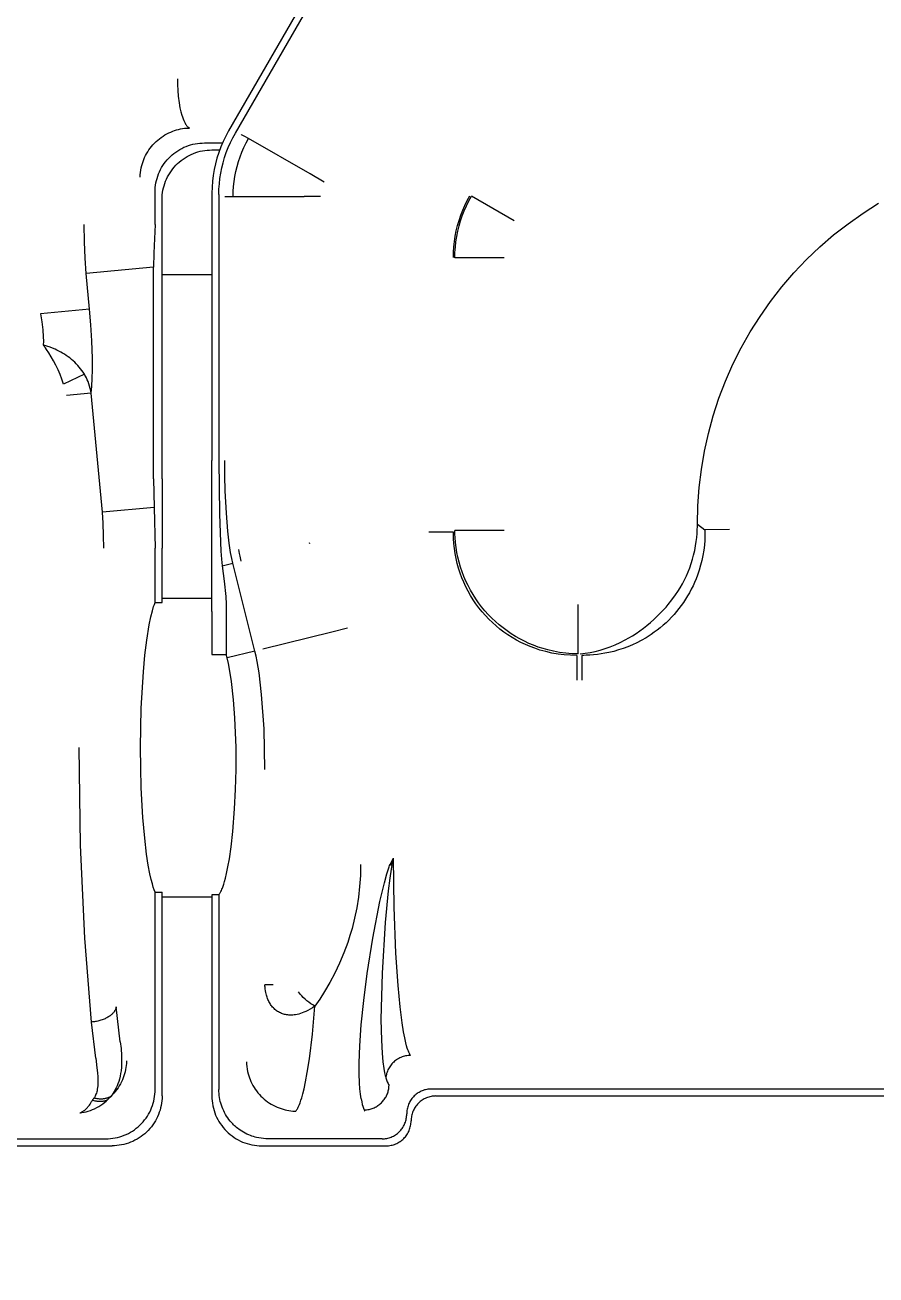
# Model space of a CAD drawing. Header units: millimetres. Extents: x -999 to 4635, y -962 to 3668.
# Drawn here: x 75 to 109.2, y -5.2 to 45 of the extents above; entities that cross this region are included whole.
import ezdxf

# ---------------------------------------------------------------- set-up
doc = ezdxf.new("R2010")
doc.units = ezdxf.units.MM
doc.layers.add('GORUNEN', color=7, linetype='Continuous', lineweight=9)
doc.layers.add('OLCU', color=4, linetype='Continuous', lineweight=9)
doc.styles.add('PI3D', font='arial.ttf')
doc.dimstyles.new('PF_MM', dxfattribs={"dimtxt": 40, "dimasz": 32, "dimexe": 24, "dimexo": 20, "dimgap": 14, "dimtad": 1, "dimdec": 1, "dimtxsty": 'PI3D', "dimcen": 2.5, "dimclrd": 4, "dimclre": 4, "dimclrt": 3, "dimazin": 3, "dimtfac": 1, "dimtmove": 0, "dimatfit": 3})

msp = doc.modelspace()

# ---------------------------------------------------------------- linework, layer by layer
at = {"layer": 'GORUNEN'}
for points in [[(87.83, 48.84), (83.17, 40.768)], [(83.444, 40.681), (88.12, 48.78)], [(81.114, 42.863), (81.118, 42.624), (81.13, 42.389), (81.15, 42.16)], [(81.15, 42.16), (81.184, 41.897), (81.219, 41.698), (81.258, 41.528), (81.292, 41.403), (81.317, 41.324), (81.344, 41.251), (81.371, 41.185), (81.398, 41.124), (81.422, 41.08), (81.444, 41.042), (81.464, 41.011), (81.482, 40.986), (81.499, 40.965), (81.514, 40.948), (81.528, 40.934), (81.541, 40.922), (81.552, 40.912), (81.562, 40.905), (81.573, 40.897), (81.583, 40.891), (81.591, 40.886), (81.598, 40.882)], [(79.618, 38.902), (79.622, 38.996), (79.631, 39.092), (79.644, 39.19), (79.663, 39.288), (79.684, 39.376), (79.708, 39.456), (79.734, 39.536), (79.764, 39.616), (79.798, 39.694), (79.836, 39.772), (79.877, 39.849), (79.922, 39.925), (79.97, 39.999), (80.022, 40.071), (80.077, 40.141), (80.135, 40.208), (80.196, 40.274), (80.26, 40.336), (80.326, 40.396), (80.395, 40.452), (80.466, 40.505), (80.539, 40.555), (80.614, 40.602), (80.69, 40.645), (80.768, 40.684), (80.846, 40.72), (80.926, 40.752), (81.005, 40.78), (81.085, 40.805), (81.165, 40.826), (81.245, 40.844), (81.324, 40.858), (81.403, 40.869), (81.481, 40.877), (81.54, 40.88), (81.598, 40.882)], [(83.17, 40.768), (83.056, 40.559), (82.952, 40.345), (82.858, 40.127), (82.775, 39.904), (82.703, 39.677), (82.641, 39.447), (82.59, 39.214), (82.551, 38.98), (82.523, 38.743), (82.506, 38.506), (82.5, 38.268)], [(82.781, 38.206), (82.786, 38.422), (82.8, 38.637), (82.823, 38.852), (82.856, 39.064), (82.898, 39.276), (82.949, 39.485), (83.009, 39.692), (83.079, 39.897), (83.157, 40.099), (83.245, 40.297), (83.34, 40.491), (83.444, 40.681)], [(80.219, 38.301), (80.221, 38.395), (80.228, 38.49), (80.239, 38.584), (80.254, 38.677), (80.274, 38.769), (80.299, 38.86), (80.327, 38.95), (80.36, 39.039), (80.397, 39.126), (80.438, 39.211), (80.483, 39.294), (80.532, 39.375), (80.585, 39.453), (80.642, 39.528), (80.702, 39.601), (80.765, 39.671), (80.832, 39.738), (80.902, 39.801), (80.975, 39.861), (81.051, 39.918), (81.13, 39.971), (81.211, 40.02), (81.294, 40.065), (81.38, 40.106), (81.467, 40.142), (81.555, 40.175), (81.646, 40.203), (81.737, 40.227), (81.83, 40.247), (81.923, 40.262), (82.017, 40.273), (82.108, 40.279), (82.199, 40.281)], [(82.199, 40.281), (82.923, 40.281)], [(83.349, 38.129), (83.353, 38.332), (83.367, 38.535), (83.39, 38.738), (83.421, 38.94), (83.461, 39.14), (83.51, 39.338), (83.567, 39.534), (83.632, 39.727), (83.706, 39.917), (83.787, 40.104), (83.877, 40.286), (83.974, 40.464)], [(83.975, 40.465), (83.822, 40.547), (83.69, 40.613), (83.683, 40.616), (83.68, 40.617), (83.677, 40.618)], [(86.445, 39.037), (83.974, 40.464)], [(80.5, 38), (80.502, 38.095), (80.509, 38.191), (80.52, 38.285), (80.536, 38.379), (80.557, 38.473), (80.581, 38.565), (80.611, 38.656), (80.644, 38.745), (80.682, 38.833), (80.723, 38.918), (80.769, 39.002), (80.819, 39.084), (80.873, 39.163), (80.93, 39.239), (80.991, 39.312), (81.055, 39.383), (81.123, 39.45), (81.193, 39.514), (81.267, 39.575), (81.344, 39.632), (81.423, 39.685), (81.504, 39.735), (81.588, 39.78), (81.674, 39.822), (81.762, 39.859), (81.851, 39.892), (81.942, 39.921), (82.035, 39.945), (82.128, 39.965), (82.222, 39.981), (82.317, 39.992), (82.408, 39.998), (82.5, 40)], [(82.5, 40), (82.809, 40)], [(87.013, 38.709), (86.445, 39.037)], [(80.219, 37), (80.219, 38.301)], [(82.5, 38.268), (82.5, 27.523)], [(82.781, 38.206), (82.781, 27.523)], [(80.5, 37), (80.5, 38)], [(83.014, 38.136), (83.348, 38.136)], [(83.349, 38.129), (86.202, 38.129)], [(86.858, 38.134), (86.202, 38.129)], [(92.199, 35.682), (92.204, 35.899), (92.218, 36.114), (92.242, 36.329), (92.275, 36.543), (92.317, 36.754), (92.368, 36.964), (92.428, 37.171), (92.498, 37.375), (92.576, 37.577), (92.663, 37.774), (92.758, 37.968), (92.863, 38.158)], [(92.258, 35.667), (92.263, 35.882), (92.278, 36.098), (92.302, 36.313), (92.335, 36.526), (92.378, 36.738), (92.429, 36.947), (92.489, 37.155), (92.558, 37.359), (92.636, 37.561), (92.723, 37.759), (92.818, 37.953), (92.921, 38.142)], [(94.637, 37.152), (92.921, 38.142)], [(102, 24.963), (102.016, 25.701), (102.069, 26.436), (102.158, 27.168), (102.282, 27.895), (102.442, 28.615), (102.637, 29.326), (102.867, 30.026), (103.131, 30.715), (103.429, 31.39), (103.759, 32.049), (104.122, 32.691), (104.515, 33.315), (104.939, 33.918), (105.392, 34.5), (105.873, 35.059), (106.38, 35.594), (106.914, 36.103), (107.472, 36.585), (108.053, 37.039), (108.655, 37.464), (109.278, 37.859)], [(77.454, 35.04), (77.408, 35.649), (77.379, 36.313), (77.369, 37)], [(80.219, 37), (80.215, 36.709), (80.202, 36.443)], [(80.5, 36.443), (80.5, 37)], [(80.202, 36.443), (80.171, 35.861), (80.16, 35.296)], [(80.5, 26.787), (80.5, 36.443)], [(94.239, 35.667), (92.258, 35.667)], [(80.16, 35.296), (77.454, 35.04)], [(80.16, 26.787), (80.16, 35.296)], [(77.59, 33.606), (77.454, 35.04)], [(80.5, 35), (82.5, 35)], [(77.59, 33.606), (75.618, 33.42)], [(75.618, 33.42), (75.673, 33.093), (75.71, 32.774), (75.729, 32.5), (75.734, 32.326), (75.731, 32.163)], [(77.648, 30.227), (77.676, 30.51), (77.695, 30.826), (77.704, 31.163), (77.704, 31.628), (77.682, 32.328), (77.642, 32.979), (77.59, 33.606)], [(75.731, 32.163), (75.746, 32.163)], [(76.535, 30.591), (76.473, 30.787), (76.402, 30.981), (76.322, 31.17), (76.236, 31.353), (76.144, 31.528), (76.048, 31.695), (75.95, 31.852), (75.863, 31.981), (75.813, 32.053), (75.795, 32.077), (75.788, 32.088), (75.783, 32.097), (75.778, 32.105), (75.767, 32.126), (75.756, 32.145), (75.746, 32.163)], [(77.378, 30.996), (77.331, 31.069), (77.282, 31.14), (77.229, 31.21), (77.174, 31.278), (77.117, 31.345), (77.056, 31.409), (76.994, 31.471), (76.929, 31.531), (76.862, 31.589), (76.794, 31.644), (76.724, 31.697), (76.652, 31.747), (76.58, 31.795), (76.506, 31.84), (76.431, 31.883), (76.355, 31.923), (76.279, 31.961), (76.203, 31.996), (76.1, 32.04), (76.011, 32.074), (75.877, 32.121), (75.746, 32.163)], [(77.378, 30.996), (76.535, 30.591)], [(77.648, 30.227), (77.633, 30.322), (77.613, 30.418), (77.588, 30.513), (77.558, 30.608), (77.528, 30.693), (77.496, 30.768), (77.462, 30.843), (77.424, 30.916), (77.401, 30.956), (77.378, 30.996)], [(77.648, 30.227), (76.662, 30.133)], [(78.101, 25.445), (77.648, 30.227)], [(82.5, 21.461), (82.5, 27.523)], [(82.781, 27.523), (82.803, 25.368), (82.863, 23.881), (82.889, 23.562), (82.92, 23.298)], [(83.34, 23.404), (83.298, 23.587), (83.252, 23.837), (83.197, 24.203), (83.142, 24.682), (83.081, 25.408), (83.036, 26.307), (83.02, 26.914), (83.014, 27.523)], [(80.16, 26.787), (80.188, 25.643)], [(80.5, 26.787), (80.5, 24)], [(80.188, 25.642), (78.101, 25.445)], [(80.188, 25.642), (80.219, 24)], [(78.162, 24), (78.154, 24.518), (78.133, 25.011), (78.101, 25.445)], [(92.199, 24.651), (91.209, 24.651)], [(97.151, 19.699), (96.901, 19.705), (96.652, 19.722), (96.405, 19.752), (96.159, 19.794), (95.917, 19.848), (95.677, 19.914), (95.465, 19.984), (95.277, 20.055), (95.093, 20.133), (94.912, 20.219), (94.734, 20.312), (94.561, 20.412), (94.392, 20.519), (94.227, 20.633), (94.068, 20.753), (93.913, 20.88), (93.764, 21.013), (93.62, 21.152), (93.483, 21.297), (93.351, 21.447), (93.226, 21.603), (93.107, 21.763), (92.994, 21.929), (92.889, 22.099), (92.79, 22.273), (92.699, 22.452), (92.615, 22.633), (92.538, 22.819), (92.469, 23.007), (92.408, 23.199), (92.354, 23.393), (92.309, 23.589), (92.271, 23.787), (92.241, 23.986), (92.219, 24.187), (92.205, 24.388), (92.201, 24.519), (92.199, 24.651)], [(97.209, 19.758), (96.959, 19.766), (96.71, 19.787), (96.462, 19.82), (96.216, 19.865), (95.998, 19.917), (95.803, 19.971), (95.61, 20.033), (95.42, 20.104), (95.234, 20.181), (95.051, 20.266), (94.871, 20.359), (94.695, 20.459), (94.524, 20.565), (94.357, 20.679), (94.194, 20.799), (94.037, 20.926), (93.885, 21.059), (93.739, 21.198), (93.598, 21.343), (93.463, 21.493), (93.335, 21.649), (93.213, 21.81), (93.097, 21.975), (92.988, 22.146), (92.887, 22.32), (92.792, 22.499), (92.705, 22.681), (92.625, 22.867), (92.553, 23.056), (92.488, 23.247), (92.431, 23.442), (92.382, 23.638), (92.342, 23.836), (92.309, 24.036), (92.284, 24.237), (92.267, 24.439), (92.261, 24.574), (92.258, 24.709)], [(94.239, 24.709), (92.258, 24.709)], [(102.303, 24.739), (102.303, 24.532), (102.295, 24.326), (102.279, 24.122), (102.254, 23.919), (102.221, 23.717), (102.18, 23.516), (102.13, 23.317), (102.072, 23.119), (102.005, 22.924), (101.947, 22.77), (101.887, 22.628), (101.824, 22.489), (101.756, 22.352), (101.684, 22.217), (101.607, 22.084), (101.526, 21.954), (101.441, 21.826), (101.352, 21.7), (101.259, 21.577), (101.162, 21.457), (101.061, 21.34), (100.957, 21.227), (100.85, 21.117), (100.74, 21.011), (100.626, 20.909), (100.509, 20.81), (100.389, 20.715), (100.269, 20.627), (100.147, 20.541)], [(100.827, 21.739), (100.979, 21.928), (101.122, 22.124), (101.218, 22.268), (101.307, 22.412), (101.396, 22.569), (101.48, 22.729), (101.557, 22.891), (101.628, 23.055), (101.692, 23.221), (101.751, 23.389), (101.803, 23.557), (101.849, 23.728), (101.892, 23.915), (101.928, 24.102), (101.954, 24.27), (101.973, 24.433), (101.987, 24.595), (101.996, 24.757), (101.999, 24.86), (102, 24.963)], [(102, 24.963), (102.303, 24.739)], [(103.293, 24.756), (102.303, 24.739)], [(86.431, 24.179), (86.423, 24.214)], [(80.219, 21.816), (80.219, 24)], [(80.5, 21.816), (80.5, 24)], [(83.571, 23.952), (83.6, 23.785)], [(83.6, 23.785), (83.62, 23.683)], [(83.62, 23.683), (83.633, 23.62)], [(83.633, 23.62), (83.664, 23.485)], [(82.92, 23.298), (83.34, 23.404)], [(82.92, 23.298), (82.999, 22.68), (83.056, 22.06), (83.073, 21.755), (83.08, 21.461)], [(84.226, 19.873), (83.34, 23.404)], [(79.883, 20.305), (79.983, 20.93), (80.049, 21.247), (80.111, 21.492), (80.161, 21.658), (80.19, 21.741), (80.219, 21.816)], [(80.219, 21.816), (80.5, 21.816)], [(80.5, 22), (82.5, 22)], [(97.209, 19.758), (97.209, 21.739)], [(97.293, 19.758), (97.49, 19.781), (97.689, 19.814), (97.888, 19.856), (98.089, 19.908), (98.29, 19.97), (98.491, 20.041), (98.693, 20.123), (98.894, 20.215), (99.095, 20.317), (99.243, 20.399), (99.391, 20.488), (99.539, 20.583), (99.685, 20.683), (99.829, 20.789), (99.972, 20.901), (100.113, 21.018), (100.251, 21.141), (100.388, 21.269), (100.521, 21.402), (100.651, 21.539), (100.74, 21.638), (100.827, 21.739)], [(82.5, 21.461), (82.5, 19.729)], [(83.08, 21.461), (83.08, 19.729)], [(84.55, 19.955), (87.317, 20.65)], [(87.317, 20.649), (87.953, 20.809)], [(79.636, 16), (79.665, 17.576), (79.749, 19.043), (79.81, 19.704), (79.883, 20.305)], [(100.147, 20.541), (99.938, 20.408), (99.746, 20.298), (99.57, 20.207), (99.389, 20.123), (99.206, 20.046), (99.019, 19.977), (98.83, 19.915), (98.637, 19.861), (98.441, 19.814), (98.28, 19.782), (98.131, 19.757), (97.983, 19.736), (97.833, 19.72), (97.683, 19.709), (97.533, 19.702), (97.443, 19.7), (97.352, 19.699)], [(82.5, 19.729), (83.08, 19.729)], [(83.113, 19.594), (83.08, 19.729)], [(84.226, 19.873), (83.113, 19.594)], [(83.473, 16), (83.422, 17.194), (83.367, 17.914), (83.286, 18.643), (83.209, 19.143), (83.165, 19.37), (83.113, 19.594)], [(84.63, 15.11), (84.594, 16.744), (84.499, 18.121), (84.394, 18.997), (84.318, 19.453), (84.274, 19.669), (84.226, 19.873)], [(97.151, 19.699), (97.151, 18.709)], [(97.352, 19.699), (97.352, 18.709)], [(77.672, 4.971), (77.399, 8.334), (77.229, 12.071), (77.171, 16)], [(80.219, 10.184), (80.181, 10.283), (80.145, 10.394), (80.109, 10.517), (80.062, 10.699), (80.011, 10.928), (79.947, 11.272), (79.881, 11.708), (79.803, 12.362), (79.732, 13.184), (79.666, 14.383), (79.643, 15.185), (79.636, 16)], [(83.474, 15.11), (83.473, 16)], [(82.781, 10.084), (82.795, 10.102), (82.809, 10.122), (82.824, 10.143), (82.838, 10.166), (82.852, 10.191), (82.866, 10.218), (82.884, 10.256), (82.905, 10.302), (82.925, 10.352), (82.952, 10.424), (82.982, 10.514), (83.011, 10.611), (83.05, 10.754), (83.093, 10.936), (83.147, 11.203), (83.203, 11.529), (83.27, 12.005), (83.337, 12.622), (83.409, 13.532), (83.449, 14.305), (83.474, 15.11)], [(89.659, 11.293), (89.798, 11.554)], [(89.729, 11.256), (89.798, 11.554)], [(90.476, 3.632), (90.465, 3.647), (90.455, 3.664), (90.445, 3.682), (90.435, 3.701), (90.422, 3.728), (90.407, 3.762), (90.392, 3.799), (90.372, 3.852), (90.35, 3.919), (90.321, 4.017), (90.289, 4.142), (90.247, 4.33), (90.201, 4.572), (90.142, 4.94), (90.061, 5.586), (89.98, 6.436), (89.893, 7.739), (89.822, 9.585), (89.798, 11.554)], [(88.474, 11.293), (88.464, 10.855), (88.434, 10.419), (88.385, 9.988), (88.318, 9.562), (88.232, 9.144), (88.129, 8.733), (88.046, 8.448), (87.955, 8.168)], [(88.736, 6.922), (88.961, 8.338), (89.25, 9.817), (89.427, 10.566), (89.527, 10.929), (89.591, 11.125), (89.623, 11.21), (89.64, 11.252), (89.659, 11.293)], [(89.729, 11.256), (89.715, 11.192), (89.701, 11.116), (89.645, 10.748), (89.584, 10.237), (89.463, 8.963), (89.334, 6.934)], [(89.729, 11.256), (89.659, 11.293)], [(80.219, 10.184), (80.5, 10.184)], [(80.219, 2.262), (80.219, 10.184)], [(80.5, 2), (80.5, 10.184)], [(82.781, 10.084), (82.5, 10.084)], [(82.5, 10.084), (82.5, 2)], [(82.781, 10.084), (82.781, 2.262)], [(80.5, 10), (82.5, 10)], [(87.955, 8.168), (87.8, 7.745), (87.629, 7.335), (87.442, 6.94), (87.241, 6.559), (87.026, 6.191), (86.837, 5.896), (86.639, 5.61)], [(88.494, 1.886), (88.467, 2.075), (88.446, 2.289), (88.431, 2.529), (88.42, 2.884), (88.42, 3.328), (88.443, 4.009), (88.501, 4.858), (88.597, 5.837), (88.736, 6.922)], [(89.334, 6.934), (89.291, 5.069), (89.307, 4.242), (89.336, 3.715), (89.368, 3.37), (89.403, 3.106), (89.435, 2.931), (89.461, 2.82), (89.472, 2.777), (89.485, 2.734)], [(86.639, 5.61), (86.545, 5.545), (86.448, 5.486), (86.36, 5.437), (86.279, 5.398), (86.198, 5.362), (86.124, 5.334), (86.057, 5.312), (85.989, 5.293), (85.921, 5.277), (85.859, 5.265), (85.804, 5.258), (85.749, 5.252), (85.693, 5.25), (85.638, 5.25), (85.589, 5.252), (85.545, 5.256), (85.501, 5.262), (85.458, 5.269), (85.416, 5.279), (85.374, 5.29), (85.332, 5.304), (85.291, 5.319), (85.252, 5.336), (85.213, 5.355), (85.175, 5.376), (85.138, 5.399), (85.102, 5.424), (85.067, 5.45), (85.034, 5.478), (85.001, 5.508), (84.97, 5.539), (84.941, 5.572), (84.912, 5.606), (84.885, 5.641), (84.86, 5.678), (84.836, 5.716), (84.813, 5.756), (84.792, 5.796), (84.772, 5.837), (84.754, 5.879), (84.737, 5.921), (84.721, 5.965), (84.707, 6.009), (84.694, 6.054), (84.682, 6.099), (84.668, 6.159), (84.655, 6.229), (84.645, 6.298), (84.637, 6.368), (84.633, 6.418), (84.63, 6.467)], [(84.965, 6.467), (84.63, 6.467)], [(86.639, 5.61), (86.559, 5.656), (86.478, 5.707), (86.397, 5.764), (86.319, 5.825), (86.243, 5.891), (86.171, 5.958), (86.111, 6.021), (86.061, 6.078), (86.021, 6.128), (85.983, 6.178)], [(78.662, 5.584), (78.659, 5.565), (78.654, 5.546), (78.648, 5.528), (78.642, 5.509), (78.634, 5.49), (78.626, 5.472), (78.617, 5.454), (78.607, 5.435), (78.596, 5.417), (78.584, 5.399), (78.571, 5.381), (78.558, 5.364), (78.543, 5.346), (78.528, 5.329), (78.512, 5.312), (78.496, 5.295), (78.478, 5.279), (78.46, 5.263), (78.441, 5.247), (78.415, 5.226), (78.384, 5.204), (78.352, 5.182), (78.318, 5.161), (78.282, 5.141), (78.246, 5.122), (78.208, 5.104), (78.169, 5.087), (78.13, 5.071), (78.089, 5.056), (78.047, 5.042), (78.005, 5.029), (77.961, 5.018), (77.917, 5.007), (77.873, 4.998), (77.828, 4.99), (77.783, 4.983), (77.738, 4.977), (77.705, 4.974), (77.672, 4.971)], [(78.823, 4.177), (78.662, 5.584)], [(85.871, 1.39), (85.886, 1.411), (85.902, 1.433), (85.917, 1.457), (85.933, 1.483), (85.948, 1.511), (85.968, 1.552), (85.991, 1.601), (86.014, 1.654), (86.044, 1.732), (86.077, 1.828), (86.11, 1.933), (86.154, 2.088), (86.202, 2.282), (86.265, 2.574), (86.333, 2.941), (86.418, 3.493), (86.537, 4.479), (86.639, 5.61)], [(77.838, 3.516), (77.672, 4.971)], [(78.823, 4.177), (78.852, 3.912), (78.872, 3.627), (78.876, 3.475), (78.875, 3.318)], [(77.838, 3.516), (77.885, 3.135), (77.906, 2.935), (77.919, 2.769)], [(90.476, 3.632), (90.426, 3.63), (90.377, 3.626), (90.328, 3.62), (90.28, 3.61), (90.232, 3.599), (90.184, 3.585), (90.138, 3.569), (90.092, 3.551), (90.047, 3.531), (90.003, 3.508), (89.96, 3.483), (89.918, 3.456), (89.878, 3.427), (89.84, 3.396), (89.803, 3.364), (89.767, 3.329), (89.733, 3.293), (89.701, 3.256), (89.671, 3.217), (89.643, 3.176), (89.617, 3.134), (89.593, 3.091), (89.571, 3.047), (89.552, 3.002), (89.535, 2.956), (89.52, 2.909), (89.507, 2.861), (89.497, 2.813), (89.49, 2.774), (89.485, 2.734)], [(79.071, 3.409), (79.067, 3.312), (79.059, 3.222), (79.048, 3.141), (79.033, 3.059), (79.015, 2.977), (78.993, 2.894), (78.967, 2.811), (78.937, 2.729), (78.904, 2.647), (78.866, 2.566), (78.825, 2.486), (78.78, 2.408), (78.731, 2.331), (78.678, 2.256), (78.622, 2.183), (78.563, 2.113), (78.502, 2.047), (78.438, 1.984)], [(78.875, 3.318), (78.867, 3.162), (78.852, 3.017), (78.835, 2.898), (78.814, 2.79), (78.787, 2.681), (78.758, 2.582), (78.727, 2.493), (78.692, 2.405), (78.656, 2.326), (78.62, 2.255), (78.58, 2.186), (78.537, 2.117), (78.49, 2.05), (78.464, 2.017), (78.438, 1.984)], [(83.89, 3.371), (83.894, 3.276), (83.903, 3.18), (83.917, 3.083), (83.936, 2.985), (83.957, 2.896), (83.98, 2.816), (84.007, 2.736), (84.037, 2.657), (84.071, 2.578), (84.109, 2.5), (84.15, 2.423), (84.195, 2.348), (84.243, 2.274), (84.294, 2.202), (84.349, 2.132), (84.407, 2.064), (84.469, 1.999), (84.532, 1.936), (84.599, 1.877), (84.668, 1.82), (84.739, 1.767), (84.812, 1.717), (84.887, 1.671), (84.963, 1.628), (85.041, 1.589), (85.119, 1.553), (85.198, 1.521), (85.278, 1.492), (85.358, 1.468), (85.438, 1.446), (85.517, 1.429), (85.597, 1.415), (85.675, 1.404), (85.753, 1.396), (85.812, 1.392), (85.871, 1.39)], [(77.919, 2.769), (77.924, 2.613), (77.923, 2.502), (77.917, 2.411), (77.909, 2.336), (77.899, 2.271), (77.887, 2.213), (77.874, 2.161), (77.86, 2.116), (77.846, 2.076), (77.83, 2.037), (77.812, 1.999), (77.795, 1.965), (77.78, 1.939), (77.764, 1.914)], [(89.485, 2.734), (89.514, 2.647), (89.545, 2.568), (89.574, 2.503), (89.594, 2.463), (89.614, 2.426)], [(78.238, 0.281), (78.333, 0.283), (78.428, 0.29), (78.522, 0.301), (78.615, 0.317), (78.707, 0.336), (78.798, 0.361), (78.888, 0.389), (78.977, 0.422), (79.064, 0.459), (79.149, 0.5), (79.232, 0.545), (79.312, 0.594), (79.391, 0.647), (79.466, 0.704), (79.539, 0.764), (79.609, 0.827), (79.676, 0.894), (79.739, 0.964), (79.799, 1.037), (79.856, 1.113), (79.909, 1.192), (79.957, 1.273), (80.002, 1.356), (80.043, 1.442), (80.08, 1.529), (80.113, 1.618), (80.141, 1.708), (80.165, 1.799), (80.185, 1.892), (80.2, 1.985), (80.211, 2.08), (80.217, 2.171), (80.219, 2.262)], [(84.762, 0.281), (84.667, 0.283), (84.572, 0.29), (84.479, 0.301), (84.386, 0.317), (84.293, 0.336), (84.238, 0.35), (84.17, 0.37), (84.102, 0.392), (84.049, 0.412), (83.983, 0.439), (83.91, 0.471), (83.839, 0.507), (83.769, 0.545), (83.701, 0.586), (83.634, 0.63), (83.588, 0.663), (83.54, 0.699), (83.495, 0.735), (83.454, 0.77), (83.414, 0.806), (83.375, 0.843), (83.337, 0.881), (83.288, 0.934), (83.235, 0.995), (83.185, 1.058), (83.137, 1.124), (83.092, 1.192), (83.049, 1.261), (83.01, 1.332), (82.974, 1.405), (82.941, 1.478), (82.91, 1.553), (82.883, 1.63), (82.859, 1.707), (82.838, 1.785), (82.821, 1.864), (82.806, 1.944), (82.795, 2.025), (82.787, 2.106), (82.783, 2.184), (82.781, 2.262)], [(88.618, 1.441), (88.665, 1.443), (88.714, 1.447), (88.763, 1.454), (88.812, 1.463), (88.857, 1.473), (88.897, 1.485), (88.937, 1.498), (88.977, 1.513), (89.017, 1.53), (89.056, 1.548), (89.095, 1.569), (89.133, 1.591), (89.171, 1.615), (89.207, 1.64), (89.242, 1.668), (89.276, 1.697), (89.309, 1.727), (89.341, 1.759), (89.37, 1.792), (89.399, 1.826), (89.426, 1.862), (89.451, 1.898), (89.474, 1.935), (89.496, 1.973), (89.515, 2.012), (89.533, 2.051), (89.549, 2.091), (89.563, 2.13), (89.576, 2.17), (89.586, 2.21), (89.595, 2.25), (89.602, 2.289), (89.607, 2.329), (89.611, 2.368), (89.613, 2.397), (89.614, 2.426)], [(91.317, 2.281), (91.269, 2.28), (91.222, 2.277), (91.175, 2.271), (91.128, 2.263), (91.082, 2.253), (91.036, 2.241), (90.991, 2.226), (90.946, 2.209), (90.903, 2.191), (90.86, 2.17), (90.819, 2.147), (90.778, 2.122), (90.739, 2.096), (90.701, 2.067), (90.665, 2.037), (90.63, 2.005), (90.597, 1.971), (90.565, 1.936), (90.535, 1.899), (90.507, 1.861), (90.48, 1.821), (90.456, 1.781), (90.433, 1.739), (90.413, 1.696), (90.395, 1.652), (90.378, 1.607), (90.364, 1.562), (90.352, 1.516), (90.342, 1.469), (90.335, 1.422), (90.329, 1.375), (90.326, 1.329), (90.325, 1.284)], [(112.183, 2.281), (91.317, 2.281)], [(77.198, 1.322), (77.282, 1.333), (77.366, 1.348), (77.451, 1.367), (77.536, 1.391), (77.622, 1.42), (77.707, 1.453), (77.791, 1.491), (77.875, 1.533), (77.958, 1.581), (78.039, 1.632), (78.119, 1.689), (78.197, 1.75), (78.248, 1.793), (78.298, 1.838)], [(77.198, 1.322), (77.219, 1.33), (77.24, 1.339), (77.262, 1.349), (77.284, 1.36), (77.305, 1.372), (77.327, 1.385), (77.349, 1.4), (77.37, 1.416), (77.392, 1.433), (77.414, 1.451), (77.435, 1.47), (77.457, 1.491), (77.478, 1.513), (77.5, 1.536), (77.521, 1.56), (77.549, 1.594), (77.58, 1.635), (77.61, 1.678), (77.64, 1.724), (77.67, 1.773), (77.686, 1.801), (77.701, 1.829)], [(77.701, 1.829), (77.723, 1.857), (77.744, 1.885), (77.764, 1.914)], [(78.298, 1.838), (78.278, 1.828), (78.257, 1.82), (78.235, 1.812), (78.213, 1.804), (78.191, 1.798), (78.168, 1.793), (78.145, 1.788), (78.121, 1.784), (78.097, 1.781), (78.072, 1.778), (78.047, 1.777), (78.022, 1.776), (77.996, 1.776), (77.97, 1.777), (77.944, 1.779), (77.918, 1.781), (77.891, 1.784), (77.864, 1.788), (77.837, 1.793), (77.81, 1.799), (77.774, 1.808), (77.738, 1.818), (77.701, 1.829)], [(78.438, 1.984), (78.416, 1.97), (78.394, 1.958), (78.37, 1.946), (78.346, 1.935), (78.322, 1.925), (78.296, 1.916), (78.27, 1.907), (78.244, 1.9), (78.216, 1.894), (78.189, 1.889), (78.161, 1.884), (78.132, 1.881), (78.103, 1.878), (78.073, 1.877), (78.043, 1.876), (78.013, 1.876), (77.983, 1.878), (77.952, 1.88), (77.921, 1.883), (77.89, 1.888), (77.859, 1.893), (77.827, 1.899), (77.796, 1.906), (77.764, 1.914)], [(78.298, 1.838), (78.347, 1.885), (78.393, 1.934), (78.438, 1.984)], [(80.5, 2), (80.498, 1.905), (80.491, 1.809), (80.48, 1.715), (80.464, 1.621), (80.443, 1.527), (80.419, 1.435), (80.389, 1.344), (80.356, 1.255), (80.318, 1.167), (80.277, 1.082), (80.231, 0.998), (80.181, 0.916), (80.127, 0.837), (80.07, 0.761), (80.009, 0.688), (79.945, 0.617), (79.877, 0.55), (79.807, 0.486), (79.733, 0.425), (79.656, 0.368), (79.577, 0.315), (79.496, 0.265), (79.412, 0.22), (79.326, 0.178), (79.238, 0.141), (79.149, 0.108), (79.058, 0.079), (78.965, 0.055), (78.872, 0.035), (78.778, 0.019), (78.683, 0.008), (78.592, 0.002), (78.5, 0)], [(82.5, 2), (82.502, 1.902), (82.51, 1.804), (82.522, 1.707), (82.538, 1.61), (82.56, 1.514), (82.586, 1.419), (82.617, 1.326), (82.652, 1.235), (82.692, 1.145), (82.736, 1.057), (82.785, 0.972), (82.837, 0.889), (82.894, 0.809), (82.954, 0.731), (83.018, 0.657), (83.086, 0.586), (83.157, 0.518), (83.231, 0.454), (83.309, 0.394), (83.389, 0.337), (83.472, 0.285), (83.557, 0.236), (83.645, 0.192), (83.735, 0.152), (83.826, 0.117), (83.919, 0.086), (84.014, 0.06), (84.11, 0.038), (84.207, 0.022), (84.304, 0.01), (84.402, 0.002), (84.5, 0)], [(88.494, 1.886), (88.517, 1.764), (88.541, 1.665), (88.563, 1.587), (88.587, 1.517), (88.602, 1.477), (88.618, 1.441)], [(91.5, 2), (91.451, 1.999), (91.402, 1.995), (91.353, 1.989), (91.305, 1.981), (91.257, 1.97), (91.21, 1.957), (91.163, 1.942), (91.117, 1.924), (91.072, 1.904), (91.029, 1.882), (90.986, 1.858), (90.944, 1.831), (90.904, 1.803), (90.866, 1.773), (90.828, 1.741), (90.793, 1.707), (90.759, 1.672), (90.727, 1.634), (90.697, 1.596), (90.669, 1.556), (90.642, 1.514), (90.618, 1.471), (90.596, 1.428), (90.576, 1.383), (90.558, 1.337), (90.543, 1.29), (90.53, 1.243), (90.519, 1.195), (90.511, 1.147), (90.505, 1.098), (90.501, 1.049), (90.5, 1)], [(91.5, 2), (112, 2)], [(88.618, 1.441), (88.629, 1.417), (88.636, 1.403), (88.643, 1.39)], [(89.333, 0.281), (89.381, 0.282), (89.428, 0.286), (89.475, 0.291), (89.522, 0.299), (89.568, 0.309), (89.614, 0.322), (89.659, 0.336), (89.704, 0.353), (89.747, 0.371), (89.79, 0.392), (89.831, 0.415), (89.872, 0.44), (89.911, 0.467), (89.949, 0.495), (89.985, 0.525), (90.02, 0.558), (90.053, 0.591), (90.085, 0.627), (90.115, 0.663), (90.143, 0.701), (90.17, 0.741), (90.194, 0.782), (90.217, 0.823), (90.237, 0.866), (90.255, 0.91), (90.272, 0.955), (90.286, 1), (90.298, 1.046), (90.308, 1.093), (90.315, 1.14), (90.321, 1.187), (90.324, 1.233), (90.325, 1.279)], [(90.325, 1.284), (90.325, 1.279)], [(89.5, 0), (89.549, 0.001), (89.598, 0.005), (89.647, 0.011), (89.695, 0.019), (89.743, 0.03), (89.79, 0.043), (89.837, 0.058), (89.883, 0.076), (89.928, 0.096), (89.971, 0.118), (90.014, 0.142), (90.056, 0.169), (90.096, 0.197), (90.134, 0.227), (90.172, 0.259), (90.207, 0.293), (90.241, 0.328), (90.273, 0.366), (90.303, 0.404), (90.331, 0.444), (90.358, 0.486), (90.382, 0.529), (90.404, 0.572), (90.424, 0.617), (90.442, 0.663), (90.457, 0.71), (90.47, 0.757), (90.481, 0.805), (90.489, 0.853), (90.495, 0.902), (90.499, 0.951), (90.5, 1)], [(74.071, 0), (78.5, 0)], [(74.167, 0.281), (78.238, 0.281)], [(84.5, 0), (89.5, 0)], [(89.333, 0.281), (84.762, 0.281)]]:
    msp.add_lwpolyline(points, dxfattribs=at)

# ---------------------------------------------------------------- dimensions: what is measured, and where the dimension line sits
at = {"layer": 'OLCU'}
msp.add_linear_dim(base=(0, -160), p1=(0, 0), p2=(234, 0), dimstyle='PF_MM', dxfattribs=at).render()

doc.saveas('drawing.dxf')
